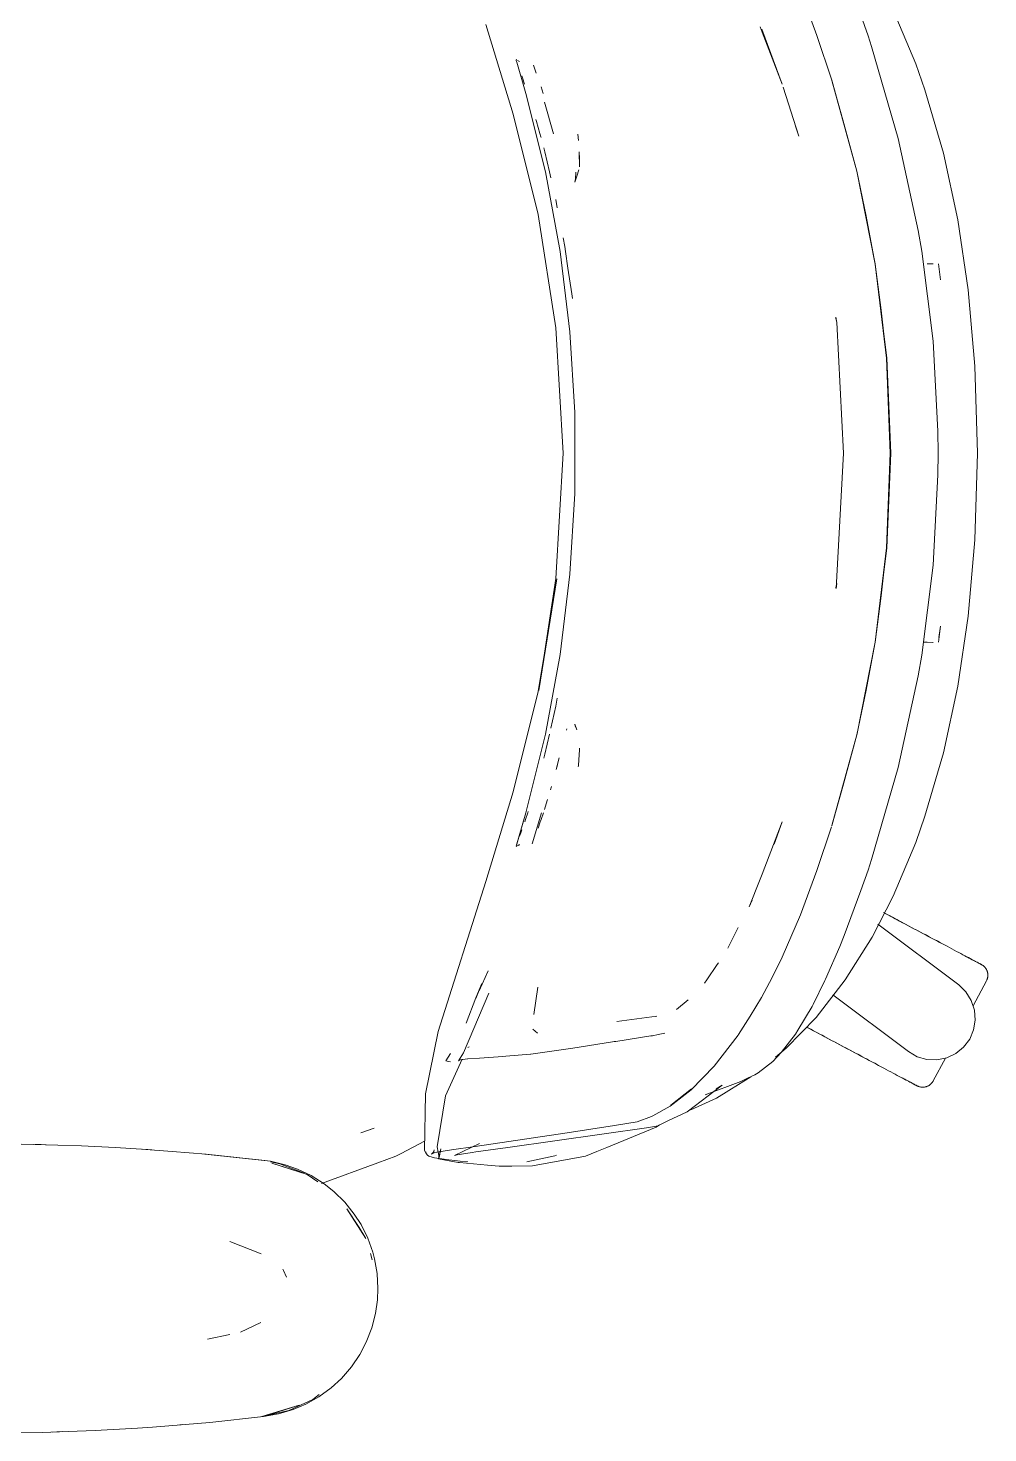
# Model space of a CAD drawing. Header units: millimetres. Extents: x 79795 to 317870, y -36033 to 97293.
# Drawn here: x 196623.2 to 196944.7, y 11105.4 to 11576.1 of the extents above; entities that cross this region are included whole.
import ezdxf

# ---------------------------------------------------------------- set-up
doc = ezdxf.new("R2010")
doc.units = ezdxf.units.MM
doc.header["$MEASUREMENT"] = 0
doc.layers.add('G-IMPT', color=8, linetype='CONTINUOUS', lineweight=9)
doc.layers.add('I-FURN', color=8, linetype='CONTINUOUS', lineweight=9)

msp = doc.modelspace()

# ---------------------------------------------------------------- linework, layer by layer
at = {"layer": 'G-IMPT'}
for p, q in [((196881.98, 11588.49), (196887.43, 11573.61)), ((196920.53, 11564.21), (196913.01, 11582.18)), ((196776.54, 11577.3), (196785.73, 11547.32)), ((196869.13, 11574.8), (196868.47, 11576.53)), ((196902.14, 11580.5), (196904.55, 11573.57)), ((196875.84, 11557.35), (196869.03, 11575.76)), ((196875.84, 11557.35), (196869.13, 11574.8)), ((196892.44, 11558.69), (196887.43, 11573.61)), ((196905.74, 11569.96), (196904.55, 11573.57)), ((196914.68, 11539.13), (196905.74, 11569.96)), ((196786.77, 11565.73), (196786.69, 11565.49)), ((196786.69, 11565.49), (196786.74, 11565.27)), ((196786.74, 11565.27), (196786.81, 11564.97)), ((196786.81, 11564.97), (196786.88, 11564.7)), ((196789.95, 11554.27), (196786.88, 11564.7)), ((196787.78, 11564.96), (196787.16, 11565.34)), ((196787.78, 11564.96), (196787.56, 11565.1)), ((196793.08, 11562.03), (196792.47, 11563.68)), ((196923.61, 11555.47), (196920.53, 11564.21)), ((196788.79, 11559.47), (196788.55, 11560.13)), ((196788.79, 11559.47), (196789.54, 11557.37)), ((196793.08, 11562.03), (196793.45, 11561.01)), ((196896.17, 11545.44), (196892.4, 11558.6)), ((196900.83, 11528.19), (196892.4, 11558.6)), ((196900.83, 11528.19), (196892.44, 11558.69)), ((196796.5, 11527.96), (196789.95, 11554.27)), ((196795.79, 11554.26), (196795.07, 11556.48)), ((196881.38, 11539.88), (196876.12, 11556.37)), ((196923.61, 11555.47), (196929.78, 11534.23)), ((196796.19, 11551.36), (196799.17, 11540.71)), ((196794.04, 11513.64), (196785.73, 11547.32)), ((196793.54, 11544.85), (196793.33, 11545.53)), ((196794.65, 11540.85), (196793.54, 11544.85)), ((196881.38, 11539.88), (196880.3, 11543.32)), ((196896.17, 11545.44), (196900.83, 11528.19)), ((196794.65, 11540.85), (196794.97, 11539.71)), ((196794.97, 11539.71), (196795.02, 11539.53)), ((196807.53, 11538.46), (196807.31, 11540.55)), ((196914.68, 11539.13), (196921.35, 11508.34)), ((196796.27, 11534.69), (196795.93, 11535.99)), ((196796.27, 11534.69), (196797.82, 11527.94)), ((196807.93, 11529.61), (196807.84, 11534.66)), ((196807.84, 11534.66), (196807.92, 11532.39)), ((196929.78, 11534.23), (196934.59, 11511.87)), ((196807.93, 11529.61), (196807.92, 11532.39)), ((196796.5, 11527.96), (196801.43, 11501.29)), ((196798.28, 11525.96), (196797.82, 11527.94)), ((196806.39, 11524.55), (196807.07, 11526.5)), ((196806.6, 11525.6), (196806.39, 11524.55)), ((196806.6, 11525.6), (196806.64, 11527.9)), ((196806.65, 11527.76), (196806.64, 11527.9)), ((196807.07, 11526.5), (196807.68, 11528.65)), ((196900.83, 11528.19), (196907, 11497.07)), ((196900.83, 11528.19), (196903.9, 11513.17)), ((196900.83, 11528.19), (196907, 11497.15)), ((196800.48, 11515.92), (196799.94, 11518.73)), ((196794.04, 11513.64), (196800.03, 11475.72)), ((196907, 11497.07), (196903.9, 11513.17)), ((196934.59, 11511.87), (196938.09, 11488.45)), ((196802.4, 11505.81), (196802.96, 11502.91)), ((196922.53, 11501.42), (196921.35, 11508.34)), ((196801.43, 11501.29), (196804.73, 11474.37)), ((196803.2, 11501.28), (196802.96, 11502.91)), ((196804.06, 11495.66), (196803.2, 11501.28)), ((196926.35, 11471.25), (196922.53, 11501.42)), ((196910.82, 11465.55), (196907, 11497.15)), ((196910.79, 11465.51), (196907, 11497.07)), ((196907, 11497.07), (196908.94, 11481.59)), ((196924.33, 11497.11), (196926.42, 11497.18)), ((196926.42, 11497.18), (196926.31, 11497.18)), ((196928.18, 11497.15), (196928.83, 11491.74)), ((196804.06, 11495.66), (196805.35, 11487.13)), ((196805.35, 11487.13), (196805.53, 11485.48)), ((196938.09, 11488.45), (196940.35, 11462.88)), ((196893.78, 11479.01), (196893.82, 11478.77)), ((196894.06, 11477.46), (196893.8, 11479.24)), ((196894.06, 11477.46), (196893.82, 11478.77)), ((196896.39, 11433.74), (196894.06, 11477.46)), ((196896.33, 11433.74), (196894.06, 11477.46)), ((196910.79, 11465.51), (196908.94, 11481.59)), ((196800.03, 11475.72), (196802.39, 11433.74)), ((196806.38, 11447.3), (196804.73, 11474.37)), ((196927.96, 11441.05), (196926.35, 11471.25)), ((196911.46, 11450.62), (196910.79, 11465.51)), ((196910.79, 11465.51), (196911.93, 11433.74)), ((196910.82, 11465.55), (196912.16, 11433.74)), ((196940.35, 11462.88), (196941.2, 11433.74)), ((196911.46, 11450.62), (196911.93, 11433.74)), ((196806.38, 11447.3), (196806.38, 11420.18)), ((196927.96, 11441.05), (196928.06, 11433.74)), ((196800.03, 11391.75), (196802.39, 11433.74)), ((196896.33, 11433.74), (196893.83, 11388.4)), ((196910.79, 11401.96), (196911.93, 11433.74)), ((196912.16, 11433.74), (196910.82, 11401.92)), ((196911.46, 11416.85), (196911.93, 11433.74)), ((196927.96, 11426.42), (196928.06, 11433.74)), ((196941.2, 11433.74), (196940.35, 11404.6)), ((196927.96, 11426.42), (196926.35, 11396.22)), ((196806.38, 11420.18), (196804.73, 11393.11)), ((196910.79, 11401.96), (196911.46, 11416.85)), ((196940.35, 11404.6), (196938.09, 11379.02)), ((196910.79, 11401.96), (196907, 11370.41)), ((196910.82, 11401.92), (196907, 11370.33)), ((196908.94, 11385.88), (196910.79, 11401.96)), ((196801.43, 11366.19), (196804.73, 11393.11)), ((196926.35, 11396.22), (196922.53, 11366.05)), ((196794.04, 11353.84), (196800.3, 11391.58)), ((196800.03, 11391.75), (196794.3, 11354.21)), ((196800.3, 11391.58), (196794.3, 11354.21)), ((196893.78, 11388.46), (196893.82, 11388.7)), ((196894.06, 11390.01), (196893.82, 11388.7)), ((196893.83, 11388.4), (196894.06, 11390.01)), ((196908.94, 11385.88), (196907, 11370.41)), ((196938.09, 11379.02), (196934.59, 11355.61)), ((196928.18, 11370.32), (196928.83, 11375.74)), ((196928.26, 11371.97), (196928.83, 11375.74)), ((196907, 11370.41), (196900.78, 11339.16)), ((196900.78, 11339.16), (196907, 11370.33)), ((196907, 11370.41), (196903.9, 11354.3)), ((196923.09, 11370.41), (196924.33, 11370.37)), ((196926.42, 11370.29), (196924.33, 11370.37)), ((196926.42, 11370.29), (196926.31, 11370.29)), ((196796.5, 11339.52), (196801.43, 11366.19)), ((196922.53, 11366.05), (196921.35, 11359.13)), ((196921.35, 11359.13), (196914.68, 11328.34)), ((196929.78, 11333.24), (196934.59, 11355.61)), ((196785.73, 11320.15), (196794.04, 11353.84)), ((196800.45, 11351.56), (196799.98, 11348.93)), ((196900.83, 11339.28), (196903.9, 11354.3)), ((196799.98, 11348.93), (196798.28, 11341.51)), ((196803.72, 11341.32), (196803.59, 11340.91)), ((196806.39, 11342.92), (196807.07, 11340.98)), ((196806.39, 11342.92), (196806.6, 11341.88)), ((196796.5, 11339.52), (196789.95, 11313.2)), ((196797.82, 11339.53), (196796.27, 11332.78)), ((196900.83, 11339.28), (196892.4, 11308.87)), ((196900.83, 11339.28), (196892.44, 11308.78)), ((196896.17, 11322.03), (196900.83, 11339.28)), ((196796.27, 11332.78), (196795.93, 11331.5)), ((196800.13, 11327.7), (196801.12, 11331.56)), ((196807.82, 11332.76), (196807.55, 11329.05)), ((196807.82, 11332.76), (196807.92, 11334.13)), ((196807.93, 11334.83), (196807.92, 11334.13)), ((196923.61, 11312), (196929.78, 11333.24)), ((196800.13, 11327.7), (196800.52, 11329.23)), ((196807.55, 11329.05), (196807.51, 11328.57)), ((196905.74, 11297.51), (196914.68, 11328.34)), ((196798.21, 11320.91), (196798.55, 11322.03)), ((196896.17, 11322.03), (196892.4, 11308.87)), ((196785.73, 11320.15), (196776.54, 11290.18)), ((196796.44, 11315.12), (196797.22, 11317.62)), ((196789.95, 11313.2), (196786.69, 11301.98)), ((196789.95, 11313.2), (196786.84, 11302.38)), ((196789.95, 11313.2), (196786.89, 11302.67)), ((196790.58, 11313.2), (196789.85, 11310.98)), ((196790.58, 11313.2), (196790.73, 11313.66)), ((196795.15, 11313.21), (196792.11, 11302.78)), ((196795.04, 11310.9), (196795.81, 11313.21)), ((196796.19, 11314.34), (196796.44, 11315.12)), ((196789.56, 11310.17), (196789.85, 11310.98)), ((196794.02, 11308.02), (196794.79, 11310.18)), ((196795.04, 11310.9), (196794.79, 11310.18)), ((196875.84, 11310.12), (196869.13, 11292.67)), ((196875.84, 11310.12), (196873.12, 11302.69)), ((196887.43, 11293.86), (196892.32, 11308.43)), ((196920.53, 11303.26), (196923.61, 11312)), ((196788.23, 11306.45), (196787.83, 11305.38)), ((196788.58, 11307.42), (196788.23, 11306.45)), ((196920.53, 11303.26), (196913.01, 11285.29)), ((196786.69, 11301.98), (196786.82, 11301.74)), ((196786.89, 11302.67), (196786.84, 11302.38)), ((196787.78, 11302.52), (196787.16, 11302.13)), ((196787.78, 11302.52), (196787.56, 11302.37)), ((196887.43, 11293.86), (196881.98, 11278.98)), ((196902.2, 11287.09), (196904.55, 11293.91)), ((196905.74, 11297.51), (196904.55, 11293.91)), ((196776.54, 11290.18), (196760.55, 11239.93)), ((196868.47, 11290.95), (196864.74, 11281.62)), ((196869.13, 11292.67), (196868.47, 11290.95)), ((196902.2, 11287.09), (196896.6, 11272.01)), ((196913.01, 11285.29), (196905.92, 11271.51)), ((196864.74, 11281.62), (196865.74, 11283.86)), ((196881.98, 11278.98), (196875.8, 11264.76)), ((196857.57, 11267.78), (196861.11, 11274.75)), ((196895.12, 11268.33), (196896.6, 11272.01)), ((196905.92, 11271.51), (196896.95, 11257.22)), ((196890.35, 11257.38), (196895.12, 11268.33)), ((196850.55, 11257.18), (196854.04, 11262.31)), ((196854.04, 11262.31), (196854.43, 11262.89)), ((196872.41, 11258.03), (196875.8, 11264.76)), ((196774.26, 11253.5), (196777.3, 11260.21)), ((196850.55, 11257.18), (196849.8, 11256.07)), ((196872.41, 11258.03), (196868.84, 11251.24)), ((196886.13, 11248.92), (196890.13, 11256.93)), ((196896.95, 11257.22), (196887.14, 11244.62)), ((196890.35, 11257.38), (196890.13, 11256.93)), ((196769.09, 11232.78), (196777.53, 11252.76)), ((196773.23, 11250.91), (196775.25, 11256.03)), ((196773.23, 11251.12), (196775.25, 11256.02)), ((196775.25, 11256.02), (196773.23, 11250.91)), ((196792.58, 11245.59), (196793.98, 11254.75)), ((196773.23, 11251.12), (196769.98, 11242.65)), ((196844.27, 11250.54), (196840.37, 11247.21)), ((196865.07, 11245.01), (196868.84, 11251.24)), ((196885.83, 11248.32), (196881.09, 11240.32)), ((196886.13, 11248.92), (196885.83, 11248.32)), ((196792.58, 11245.59), (196792.63, 11245.94)), ((196820.42, 11243.26), (196833.77, 11245.04)), ((196833.77, 11245.04), (196833.3, 11244.9)), ((196865.07, 11245.01), (196861.19, 11238.92)), ((196877.18, 11234.32), (196887.14, 11244.62)), ((196756.36, 11218.98), (196760.55, 11239.93)), ((196792.23, 11240.64), (196793.87, 11239.36)), ((196820.12, 11236.58), (196831.84, 11238.39)), ((196831.84, 11238.39), (196832.31, 11238.46)), ((196834.29, 11238.88), (196832.31, 11238.46)), ((196836.46, 11239.34), (196834.29, 11238.88)), ((196853, 11228.22), (196861.02, 11238.66)), ((196861.19, 11238.92), (196861.02, 11238.66)), ((196875.51, 11232.9), (196880.23, 11239.03)), ((196880.23, 11239.03), (196881.09, 11240.32)), ((196763.13, 11230.11), (196764.72, 11232.57)), ((196764.72, 11232.57), (196763.19, 11230.09)), ((196763.19, 11230.09), (196764.68, 11232.56)), ((196767.33, 11230.11), (196769.09, 11232.78)), ((196770.55, 11234.5), (196770.98, 11234.77)), ((196805.64, 11234.29), (196791.57, 11232.26)), ((196805.64, 11234.29), (196819, 11236.41)), ((196819, 11236.41), (196819.51, 11236.49)), ((196820.12, 11236.58), (196819.51, 11236.49)), ((196872.62, 11229.88), (196875.51, 11232.9)), ((196877.18, 11234.32), (196873.51, 11231.32)), ((196762.99, 11218.28), (196768.6, 11230.63)), ((196763.13, 11230.11), (196763.19, 11230.09)), ((196764.06, 11229.81), (196763.19, 11230.09)), ((196764.74, 11229.73), (196764.06, 11229.81)), ((196768.06, 11230.4), (196767.33, 11230.11)), ((196768.06, 11230.4), (196768.07, 11230.4)), ((196770.45, 11230.7), (196768.07, 11230.4)), ((196770.45, 11230.7), (196770.53, 11230.7)), ((196774.4, 11231), (196770.53, 11230.7)), ((196782.26, 11231.56), (196774.4, 11231)), ((196783.25, 11231.63), (196782.26, 11231.56)), ((196791.49, 11232.25), (196783.25, 11231.63)), ((196791.49, 11232.25), (196791.57, 11232.26)), ((196853, 11228.22), (196845.27, 11220.32)), ((196867.76, 11226.02), (196872.62, 11229.88)), ((196850.05, 11218.65), (196861.95, 11223.16)), ((196853.81, 11217.59), (196865.26, 11224.71)), ((196864.18, 11224.23), (196861.95, 11223.16)), ((196866.62, 11225.4), (196864.18, 11224.23)), ((196867.76, 11226.02), (196866.62, 11225.4)), ((196756.36, 11218.98), (196755.97, 11200)), ((196838.3, 11214.9), (196845.27, 11220.32)), ((196845.47, 11220.63), (196838.53, 11215.23)), ((196845.47, 11220.63), (196841.9, 11217.82)), ((196855.7, 11221.88), (196844, 11212.94)), ((196855.7, 11221.88), (196853.67, 11220.72)), ((196762.99, 11218.28), (196760.27, 11201.23)), ((196838.3, 11214.9), (196832.46, 11211.62)), ((196838.53, 11215.23), (196841.9, 11217.82)), ((196845.19, 11213.61), (196853.81, 11217.59)), ((196827.25, 11209.65), (196819.58, 11208.35)), ((196827.25, 11209.65), (196832.04, 11211.4)), ((196832.46, 11211.62), (196832.04, 11211.4)), ((196837.48, 11209.9), (196834.11, 11208.33)), ((196837.48, 11209.9), (196844, 11212.94)), ((196739.1, 11207.52), (196734.64, 11205.89)), ((196734.64, 11205.89), (196738.52, 11207.26)), ((196739.1, 11207.52), (196738.52, 11207.26)), ((196772.94, 11201.4), (196803.81, 11205.95)), ((196783.9, 11201.01), (196831.12, 11207.69)), ((196803.81, 11205.95), (196819.58, 11208.35)), ((196833.55, 11207.85), (196817.1, 11201.05)), ((196831.12, 11207.69), (196834.11, 11208.33)), ((196834.72, 11208.62), (196833.55, 11207.85)), ((196620.88, 11202.14), (196633.18, 11201.85)), ((196627.65, 11202.01), (196625.57, 11202.01)), ((196629.31, 11201.93), (196627.65, 11202.01)), ((196641.06, 11201.55), (196633.18, 11201.85)), ((196641.06, 11201.55), (196652.37, 11201.01)), ((196661.24, 11200.45), (196652.37, 11201.01)), ((196661.24, 11200.45), (196671.53, 11199.72)), ((196663.28, 11200.32), (196661.38, 11200.41)), ((196663.28, 11200.32), (196664.7, 11200.18)), ((196682.92, 11198.74), (196671.53, 11199.72)), ((196756.04, 11203.18), (196748.14, 11199.04)), ((196755.97, 11200), (196756.58, 11198.96)), ((196758.82, 11199.18), (196765.09, 11200.29)), ((196758.84, 11199.18), (196759.17, 11199.73)), ((196759.24, 11200.22), (196759.17, 11199.73)), ((196760.96, 11197.65), (196760.27, 11201.23)), ((196761.45, 11200.52), (196760.72, 11197.24)), ((196761.45, 11200.52), (196760.96, 11197.65)), ((196765.09, 11200.29), (196772.94, 11201.4)), ((196766.06, 11198.38), (196774.46, 11202.37)), ((196783.9, 11201.01), (196773.24, 11199.57)), ((196809.88, 11198.06), (196813.74, 11199.66)), ((196817.1, 11201.05), (196813.74, 11199.66)), ((196704.36, 11196.39), (196681.41, 11198.84)), ((196681.41, 11198.84), (196701.54, 11196.72)), ((196704.36, 11196.39), (196682.92, 11198.74)), ((196704.36, 11196.39), (196701.54, 11196.72)), ((196704.36, 11196.39), (196709.32, 11195.23)), ((196704.44, 11196.17), (196707.49, 11195.59)), ((196716.71, 11191.99), (196704.86, 11195.8)), ((196714, 11192.89), (196704.86, 11195.8)), ((196707.49, 11195.59), (196715.67, 11192.39)), ((196713.45, 11193.78), (196709.32, 11195.23)), ((196721.46, 11188.98), (196740.4, 11195.93)), ((196740.4, 11195.93), (196746.38, 11198.12)), ((196748.14, 11199.04), (196746.38, 11198.12)), ((196756.45, 11199.58), (196756.58, 11198.96)), ((196756.45, 11199.58), (196756.56, 11199.03)), ((196756.58, 11198.96), (196756.56, 11199.03)), ((196756.95, 11198.46), (196756.58, 11198.96)), ((196757.49, 11198.14), (196756.95, 11198.46)), ((196757.49, 11198.14), (196759.35, 11197.59)), ((196759.44, 11199.35), (196758.34, 11198.79)), ((196758.84, 11199.18), (196758.34, 11198.79)), ((196759.44, 11199.35), (196758.82, 11199.18)), ((196762.63, 11197.06), (196759.35, 11197.59)), ((196763.05, 11196.8), (196760.72, 11197.24)), ((196762.63, 11197.06), (196763.25, 11196.98)), ((196767.3, 11195.99), (196763.05, 11196.8)), ((196763.25, 11196.98), (196767.93, 11196.46)), ((196766.06, 11198.38), (196766.92, 11198.52)), ((196771.94, 11199.36), (196766.92, 11198.52)), ((196767.77, 11195.95), (196767.3, 11195.99)), ((196767.77, 11195.95), (196777.09, 11195.14)), ((196767.93, 11196.46), (196770.52, 11196.25)), ((196771.94, 11199.36), (196773.24, 11199.57)), ((196777.09, 11195.14), (196781.05, 11194.8)), ((196790.32, 11196.24), (196799.63, 11198.28)), ((196792.18, 11194.83), (196809.88, 11198.06)), ((196799.63, 11198.28), (196800.2, 11198.43)), ((196718.03, 11191.59), (196713.45, 11193.78)), ((196716.71, 11191.99), (196714, 11192.89)), ((196716.71, 11191.99), (196720.29, 11189.56)), ((196718.03, 11191.59), (196722.36, 11188.86)), ((196785.22, 11194.8), (196781.05, 11194.8)), ((196792.18, 11194.83), (196785.22, 11194.8)), ((196725.67, 11186.24), (196722.36, 11188.86)), ((196729.27, 11182.69), (196725.67, 11186.24)), ((196729.27, 11182.69), (196732.46, 11178.72)), ((196736.32, 11170.56), (196730, 11180.51)), ((196734.16, 11174.24), (196730, 11180.51)), ((196734.73, 11175.17), (196732.46, 11178.72)), ((196736.32, 11170.56), (196734.16, 11174.24)), ((196736.97, 11170.66), (196734.73, 11175.17)), ((196690.84, 11169.49), (196701.27, 11165.34)), ((196736.97, 11170.66), (196738.68, 11165.89)), ((196737.88, 11165.45), (196738.5, 11163.42)), ((196739.24, 11163.76), (196738.68, 11165.89)), ((196740.12, 11158.81), (196739.24, 11163.76)), ((196708.79, 11159.82), (196708.49, 11160.27)), ((196709.81, 11157.6), (196708.79, 11159.82)), ((196740.42, 11153.77), (196740.12, 11158.81)), ((196740.42, 11153.77), (196740.25, 11149.92)), ((196739.6, 11145.41), (196740.25, 11149.92)), ((196739.6, 11145.41), (196738.34, 11140.54)), ((196701.17, 11142.39), (196694.39, 11139.12)), ((196736.51, 11135.83), (196738.34, 11140.54)), ((196683.34, 11136.79), (196690.77, 11138.36)), ((196734.32, 11131.67), (196736.51, 11135.83)), ((196734.32, 11131.67), (196731.49, 11127.5)), ((196731.49, 11127.5), (196728.16, 11123.66)), ((196724.73, 11120.5), (196720.64, 11117.5)), ((196724.73, 11120.5), (196728.16, 11123.66)), ((196710.51, 11112.86), (196718.58, 11116.6)), ((196716.2, 11114.99), (196711.96, 11113.18)), ((196716.2, 11114.99), (196720.64, 11117.5)), ((196720.68, 11118.19), (196718.58, 11116.6)), ((196684.13, 11108.91), (196702.06, 11110.82)), ((196701.54, 11110.82), (196714, 11114.65)), ((196701.54, 11110.82), (196704.86, 11111.74)), ((196702.06, 11110.82), (196707.1, 11111.71)), ((196710.51, 11112.86), (196702.11, 11110.95)), ((196714, 11114.65), (196704.86, 11111.74)), ((196711.96, 11113.18), (196707.1, 11111.71)), ((196619.51, 11105.37), (196627.93, 11105.54)), ((196639.69, 11105.93), (196627.93, 11105.54)), ((196632.87, 11105.68), (196631.37, 11105.66)), ((196634.81, 11105.79), (196632.87, 11105.68)), ((196639.69, 11105.93), (196645.72, 11106.18)), ((196659.85, 11106.99), (196645.72, 11106.18)), ((196664.94, 11107.32), (196659.85, 11106.99)), ((196664.94, 11107.32), (196680, 11108.57)), ((196673.13, 11107.97), (196674.8, 11108.14)), ((196680, 11108.57), (196684.13, 11108.91))]:
    msp.add_line(p, q, dxfattribs=at)
at = {"layer": 'I-FURN'}
for p, q in [((196910.74, 11279.23), (196909.78, 11279.74)), ((196907.85, 11275.88), (196934.92, 11255.49)), ((196910.22, 11279.5), (196911.19, 11278.99)), ((196911.72, 11278.71), (196910.74, 11279.23)), ((196911.19, 11278.99), (196912.17, 11278.47)), ((196912.7, 11278.19), (196911.72, 11278.71)), ((196912.17, 11278.47), (196913.15, 11277.94)), ((196913.69, 11277.66), (196912.7, 11278.19)), ((196913.15, 11277.94), (196914.15, 11277.42)), ((196914.69, 11277.13), (196913.69, 11277.66)), ((196914.15, 11277.42), (196915.15, 11276.88)), ((196915.69, 11276.6), (196914.69, 11277.13)), ((196915.15, 11276.88), (196916.15, 11276.35)), ((196916.69, 11276.06), (196915.69, 11276.6)), ((196916.15, 11276.35), (196917.16, 11275.82)), ((196917.7, 11275.53), (196916.69, 11276.06)), ((196917.16, 11275.82), (196918.16, 11275.28)), ((196918.7, 11274.99), (196917.7, 11275.53)), ((196918.16, 11275.28), (196919.16, 11274.75)), ((196919.71, 11274.46), (196918.7, 11274.99)), ((196919.16, 11274.75), (196920.17, 11274.22)), ((196920.71, 11273.93), (196919.71, 11274.46)), ((196920.17, 11274.22), (196921.16, 11273.69)), ((196921.7, 11273.4), (196920.71, 11273.93)), ((196921.16, 11273.69), (196922.15, 11273.16)), ((196922.69, 11272.88), (196921.7, 11273.4)), ((196922.15, 11273.16), (196923.14, 11272.64)), ((196923.67, 11272.35), (196922.69, 11272.88)), ((196923.14, 11272.64), (196924.11, 11272.12)), ((196924.63, 11271.84), (196923.67, 11272.35)), ((196924.11, 11272.12), (196925.08, 11271.6)), ((196925.59, 11271.33), (196924.63, 11271.84)), ((196925.08, 11271.6), (196926.03, 11271.1)), ((196926.54, 11270.83), (196925.59, 11271.33)), ((196926.03, 11271.1), (196926.97, 11270.6)), ((196927.47, 11270.33), (196926.54, 11270.83)), ((196926.97, 11270.6), (196927.89, 11270.11)), ((196928.38, 11269.85), (196927.47, 11270.33)), ((196927.89, 11270.11), (196928.79, 11269.63)), ((196929.27, 11269.37), (196928.38, 11269.85)), ((196930.15, 11268.91), (196929.27, 11269.37)), ((196931.01, 11268.45), (196930.15, 11268.91)), ((196931.84, 11268.01), (196931.01, 11268.45)), ((196932.66, 11267.57), (196931.84, 11268.01)), ((196933.44, 11267.16), (196932.66, 11267.57)), ((196934.2, 11266.75), (196933.44, 11267.16)), ((196934.94, 11266.36), (196934.2, 11266.75)), ((196935.65, 11265.98), (196934.94, 11266.36)), ((196936.33, 11265.62), (196935.65, 11265.98)), ((196936.97, 11265.28), (196936.33, 11265.62)), ((196937.59, 11264.95), (196936.97, 11265.28)), ((196938.17, 11264.64), (196937.59, 11264.95)), ((196937.86, 11264.81), (196938.43, 11264.5)), ((196938.72, 11264.35), (196938.17, 11264.64)), ((196938.43, 11264.5), (196938.97, 11264.22)), ((196939.24, 11264.07), (196938.72, 11264.35)), ((196938.97, 11264.22), (196939.47, 11263.95)), ((196939.72, 11263.82), (196939.24, 11264.07)), ((196939.47, 11263.95), (196939.93, 11263.71)), ((196940.17, 11263.58), (196939.72, 11263.82)), ((196939.93, 11263.71), (196940.36, 11263.48)), ((196940.58, 11263.36), (196940.17, 11263.58)), ((196940.36, 11263.48), (196940.76, 11263.27)), ((196940.95, 11263.16), (196940.58, 11263.36)), ((196940.76, 11263.27), (196941.11, 11263.08)), ((196941.29, 11262.98), (196940.95, 11263.16)), ((196941.11, 11263.08), (196941.43, 11262.91)), ((196941.59, 11262.83), (196941.29, 11262.98)), ((196941.43, 11262.91), (196941.71, 11262.76)), ((196941.84, 11262.69), (196941.59, 11262.83)), ((196941.71, 11262.76), (196941.95, 11262.63)), ((196942.06, 11262.57), (196941.84, 11262.69)), ((196941.95, 11262.63), (196942.15, 11262.53)), ((196942.24, 11262.48), (196942.06, 11262.57)), ((196942.15, 11262.53), (196942.31, 11262.44)), ((196942.38, 11262.4), (196942.24, 11262.48)), ((196942.31, 11262.44), (196942.43, 11262.38)), ((196942.48, 11262.35), (196942.38, 11262.4)), ((196942.43, 11262.38), (196942.52, 11262.33)), ((196942.54, 11262.32), (196942.48, 11262.35)), ((196942.52, 11262.33), (196942.56, 11262.31)), ((196942.56, 11262.31), (196942.54, 11262.32)), ((196942.56, 11262.31), (196942.7, 11262.23)), ((196942.56, 11262.31), (196942.56, 11262.31)), ((196942.7, 11262.23), (196942.84, 11262.14)), ((196942.84, 11262.14), (196942.98, 11262.05)), ((196942.98, 11262.05), (196943.11, 11261.96)), ((196943.11, 11261.96), (196943.23, 11261.86)), ((196943.23, 11261.86), (196943.36, 11261.75)), ((196943.36, 11261.75), (196943.47, 11261.64)), ((196943.47, 11261.64), (196943.59, 11261.53)), ((196943.59, 11261.53), (196943.7, 11261.41)), ((196943.7, 11261.41), (196943.8, 11261.29)), ((196943.8, 11261.29), (196943.9, 11261.16)), ((196943.9, 11261.16), (196943.99, 11261.03)), ((196943.99, 11261.03), (196944.08, 11260.9)), ((196944.08, 11260.9), (196944.17, 11260.76)), ((196939.76, 11248.45), (196944.23, 11256.86)), ((196944.17, 11260.76), (196944.24, 11260.62)), ((196944.25, 11256.89), (196944.23, 11256.86)), ((196944.24, 11260.62), (196944.31, 11260.47)), ((196944.32, 11257.04), (196944.25, 11256.89)), ((196944.31, 11260.47), (196944.38, 11260.32)), ((196944.39, 11257.19), (196944.32, 11257.04)), ((196944.38, 11260.32), (196944.44, 11260.18)), ((196944.45, 11257.34), (196944.39, 11257.19)), ((196944.44, 11260.18), (196944.49, 11260.02)), ((196944.5, 11257.49), (196944.45, 11257.34)), ((196944.49, 11260.02), (196944.54, 11259.87)), ((196944.55, 11257.64), (196944.5, 11257.49)), ((196944.54, 11259.87), (196944.58, 11259.71)), ((196944.59, 11257.8), (196944.55, 11257.64)), ((196944.58, 11259.71), (196944.62, 11259.56)), ((196944.62, 11257.96), (196944.59, 11257.8)), ((196944.62, 11259.56), (196944.65, 11259.4)), ((196944.65, 11258.11), (196944.62, 11257.96)), ((196944.65, 11259.4), (196944.67, 11259.24)), ((196944.67, 11258.27), (196944.65, 11258.11)), ((196944.67, 11259.24), (196944.69, 11259.08)), ((196944.69, 11258.43), (196944.67, 11258.27)), ((196944.69, 11259.08), (196944.7, 11258.92)), ((196944.7, 11258.6), (196944.69, 11258.43)), ((196944.7, 11258.92), (196944.7, 11258.76)), ((196944.7, 11258.76), (196944.7, 11258.6)), ((196918.07, 11233.14), (196892.76, 11252.21)), ((196934.92, 11255.49), (196937.35, 11253.15)), ((196937.35, 11253.15), (196939.15, 11250.29)), ((196939.15, 11250.29), (196940.21, 11247.09)), ((196940.21, 11247.09), (196940.48, 11243.73)), ((196940.48, 11243.73), (196939.93, 11240.4)), ((196883.98, 11241.36), (196884.88, 11240.88)), ((196885.37, 11240.62), (196884.46, 11241.1)), ((196884.88, 11240.88), (196885.79, 11240.39)), ((196886.29, 11240.13), (196885.37, 11240.62)), ((196885.79, 11240.39), (196886.72, 11239.9)), ((196887.23, 11239.63), (196886.29, 11240.13)), ((196886.72, 11239.9), (196887.67, 11239.4)), ((196888.18, 11239.12), (196887.23, 11239.63)), ((196887.67, 11239.4), (196888.62, 11238.89)), ((196889.15, 11238.61), (196888.18, 11239.12)), ((196888.62, 11238.89), (196889.59, 11238.37)), ((196890.12, 11238.09), (196889.15, 11238.61)), ((196889.59, 11238.37), (196890.57, 11237.85)), ((196891.1, 11237.57), (196890.12, 11238.09)), ((196890.57, 11237.85), (196891.56, 11237.33)), ((196892.09, 11237.04), (196891.1, 11237.57)), ((196891.56, 11237.33), (196892.55, 11236.8)), ((196938.6, 11237.3), (196936.57, 11234.6)), ((196939.93, 11240.4), (196938.6, 11237.3)), ((196893.09, 11236.51), (196892.09, 11237.04)), ((196892.55, 11236.8), (196893.55, 11236.27)), ((196894.09, 11235.98), (196893.09, 11236.51)), ((196893.55, 11236.27), (196894.55, 11235.73)), ((196895.1, 11235.45), (196894.09, 11235.98)), ((196894.55, 11235.73), (196895.56, 11235.2)), ((196896.1, 11234.91), (196895.1, 11235.45)), ((196895.56, 11235.2), (196896.57, 11234.67)), ((196897.11, 11234.38), (196896.1, 11234.91)), ((196896.57, 11234.67), (196897.57, 11234.13)), ((196898.11, 11233.84), (196897.11, 11234.38)), ((196897.57, 11234.13), (196898.57, 11233.6)), ((196899.11, 11233.31), (196898.11, 11233.84)), ((196898.57, 11233.6), (196899.57, 11233.07)), ((196900.1, 11232.78), (196899.11, 11233.31)), ((196899.57, 11233.07), (196900.56, 11232.54)), ((196901.09, 11232.26), (196900.1, 11232.78)), ((196920.99, 11231.45), (196918.07, 11233.14)), ((196936.57, 11234.6), (196933.96, 11232.47)), ((196900.56, 11232.54), (196901.54, 11232.02)), ((196902.07, 11231.74), (196901.09, 11232.26)), ((196901.54, 11232.02), (196902.52, 11231.5)), ((196903.04, 11231.22), (196902.07, 11231.74)), ((196902.52, 11231.5), (196903.48, 11230.99)), ((196904, 11230.72), (196903.04, 11231.22)), ((196903.48, 11230.99), (196904.43, 11230.48)), ((196904.94, 11230.21), (196904, 11230.72)), ((196904.43, 11230.48), (196905.37, 11229.98)), ((196905.87, 11229.72), (196904.94, 11230.21)), ((196905.37, 11229.98), (196906.29, 11229.49)), ((196906.78, 11229.23), (196905.87, 11229.72)), ((196906.29, 11229.49), (196907.2, 11229.01)), ((196907.68, 11228.76), (196906.78, 11229.23)), ((196907.2, 11229.01), (196908.09, 11228.54)), ((196908.56, 11228.29), (196907.68, 11228.76)), ((196908.09, 11228.54), (196908.95, 11228.08)), ((196909.41, 11227.83), (196908.56, 11228.29)), ((196908.95, 11228.08), (196909.8, 11227.63)), ((196924.23, 11230.5), (196920.99, 11231.45)), ((196927.6, 11230.36), (196924.23, 11230.5)), ((196926.42, 11223.36), (196930.45, 11230.94)), ((196930.91, 11231.03), (196927.6, 11230.36)), ((196933.96, 11232.47), (196930.91, 11231.03)), ((196910.25, 11227.39), (196909.41, 11227.83)), ((196909.8, 11227.63), (196910.62, 11227.19)), ((196910.62, 11227.19), (196911.43, 11226.76)), ((196911.43, 11226.76), (196912.2, 11226.35)), ((196912.2, 11226.35), (196912.95, 11225.95)), ((196912.95, 11225.95), (196913.67, 11225.57)), ((196913.67, 11225.57), (196914.37, 11225.2)), ((196914.37, 11225.2), (196915.03, 11224.85)), ((196915.03, 11224.85), (196915.66, 11224.51)), ((196915.66, 11224.51), (196916.27, 11224.19)), ((196916.58, 11224.03), (196915.99, 11224.34)), ((196916.27, 11224.19), (196916.84, 11223.89)), ((196917.13, 11223.73), (196916.58, 11224.03)), ((196916.84, 11223.89), (196917.37, 11223.6)), ((196917.65, 11223.46), (196917.13, 11223.73)), ((196917.37, 11223.6), (196917.87, 11223.34)), ((196918.13, 11223.2), (196917.65, 11223.46)), ((196917.87, 11223.34), (196918.34, 11223.09)), ((196918.57, 11222.96), (196918.13, 11223.2)), ((196926.34, 11223.22), (196926.26, 11223.08)), ((196926.42, 11223.36), (196926.34, 11223.22)), ((196918.34, 11223.09), (196918.77, 11222.86)), ((196918.98, 11222.75), (196918.57, 11222.96)), ((196918.77, 11222.86), (196919.16, 11222.65)), ((196919.36, 11222.55), (196918.98, 11222.75)), ((196919.16, 11222.65), (196919.52, 11222.46)), ((196919.69, 11222.37), (196919.36, 11222.55)), ((196919.52, 11222.46), (196919.83, 11222.29)), ((196919.99, 11222.21), (196919.69, 11222.37)), ((196919.83, 11222.29), (196920.11, 11222.15)), ((196920.25, 11222.07), (196919.99, 11222.21)), ((196920.11, 11222.15), (196920.35, 11222.02)), ((196920.47, 11221.96), (196920.25, 11222.07)), ((196920.35, 11222.02), (196920.55, 11221.91)), ((196920.65, 11221.86), (196920.47, 11221.96)), ((196920.55, 11221.91), (196920.72, 11221.82)), ((196920.79, 11221.79), (196920.65, 11221.86)), ((196920.72, 11221.82), (196920.84, 11221.76)), ((196920.89, 11221.73), (196920.79, 11221.79)), ((196920.84, 11221.76), (196920.92, 11221.72)), ((196920.95, 11221.7), (196920.89, 11221.73)), ((196920.92, 11221.72), (196920.96, 11221.69)), ((196920.97, 11221.69), (196920.95, 11221.7)), ((196920.96, 11221.69), (196920.97, 11221.69)), ((196921.01, 11221.67), (196920.97, 11221.69)), ((196921.15, 11221.6), (196921.01, 11221.67)), ((196921.3, 11221.53), (196921.15, 11221.6)), ((196921.45, 11221.47), (196921.3, 11221.53)), ((196921.6, 11221.42), (196921.45, 11221.47)), ((196921.75, 11221.37), (196921.6, 11221.42)), ((196921.91, 11221.33), (196921.75, 11221.37)), ((196922.07, 11221.3), (196921.91, 11221.33)), ((196922.23, 11221.27), (196922.07, 11221.3)), ((196922.39, 11221.25), (196922.23, 11221.27)), ((196922.55, 11221.23), (196922.39, 11221.25)), ((196922.71, 11221.22), (196922.55, 11221.23)), ((196922.87, 11221.22), (196922.71, 11221.22)), ((196923.03, 11221.22), (196922.87, 11221.22)), ((196923.19, 11221.23), (196923.03, 11221.22)), ((196923.35, 11221.25), (196923.19, 11221.23)), ((196923.51, 11221.27), (196923.35, 11221.25)), ((196923.67, 11221.3), (196923.51, 11221.27)), ((196923.83, 11221.34), (196923.67, 11221.3)), ((196923.98, 11221.38), (196923.83, 11221.34)), ((196924.14, 11221.43), (196923.98, 11221.38)), ((196924.29, 11221.48), (196924.14, 11221.43)), ((196924.44, 11221.54), (196924.29, 11221.48)), ((196924.58, 11221.61), (196924.44, 11221.54)), ((196924.73, 11221.68), (196924.58, 11221.61)), ((196924.87, 11221.76), (196924.73, 11221.68)), ((196925.01, 11221.84), (196924.87, 11221.76)), ((196925.14, 11221.93), (196925.01, 11221.84)), ((196925.27, 11222.02), (196925.14, 11221.93)), ((196925.4, 11222.12), (196925.27, 11222.02)), ((196925.52, 11222.22), (196925.4, 11222.12)), ((196925.64, 11222.33), (196925.52, 11222.22)), ((196925.76, 11222.45), (196925.64, 11222.33)), ((196925.87, 11222.57), (196925.76, 11222.45)), ((196925.97, 11222.69), (196925.87, 11222.57)), ((196926.07, 11222.81), (196925.97, 11222.69)), ((196926.17, 11222.94), (196926.07, 11222.81)), ((196926.26, 11223.08), (196926.17, 11222.94))]:
    msp.add_line(p, q, dxfattribs=at)

doc.saveas('drawing.dxf')
